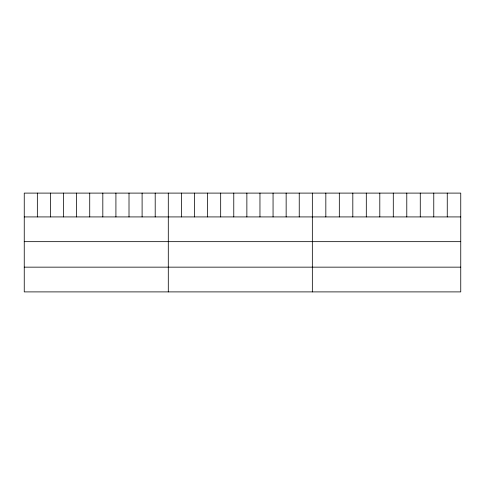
<?xml version="1.0" encoding="UTF-8"?>
<svg xmlns="http://www.w3.org/2000/svg" width="485" height="485" viewBox="0 0 485 485"><rect width="100%" height="100%" fill="white"/><g stroke="black" fill="none" stroke-linecap="round" stroke-linejoin="round"><path stroke-width="0.73" d="M460.75 216.922L460.75 291.897L24.25 291.897L24.25 193.103L460.75 193.103L460.75 216.922L24.25 216.922M24.25 241.663L460.75 241.663M24.25 267.156L460.75 267.156M447.261 193.103L447.261 216.922M433.766 193.103L433.766 216.922M420.277 193.103L420.277 216.922M406.782 193.103L406.782 216.922M393.293 193.103L393.293 216.922M379.797 193.103L379.797 216.922M366.308 193.103L366.308 216.922M352.813 193.103L352.813 216.922M339.324 193.103L339.324 216.922M325.829 193.103L325.829 216.922M312.34 193.103L312.34 291.897M299.245 193.103L299.245 216.922M286.15 193.103L286.15 216.922M273.055 193.103L273.055 216.922M259.96 193.103L259.96 216.922M246.865 193.103L246.865 216.922M233.77 193.103L233.77 216.922M220.675 193.103L220.675 216.922M207.58 193.103L207.58 216.922M194.485 193.103L194.485 216.922M181.39 193.103L181.39 216.922M168.295 193.103L168.295 291.897M155.2 193.103L155.2 216.922M142.105 193.103L142.105 216.922M129.01 193.103L129.01 216.922M115.915 193.103L115.915 216.922M102.82 193.103L102.82 216.922M89.725 193.103L89.725 216.922M76.63 193.103L76.63 216.922M63.535 193.103L63.535 216.922M50.44 193.103L50.44 216.922M37.345 193.103L37.345 216.922"/></g></svg>
